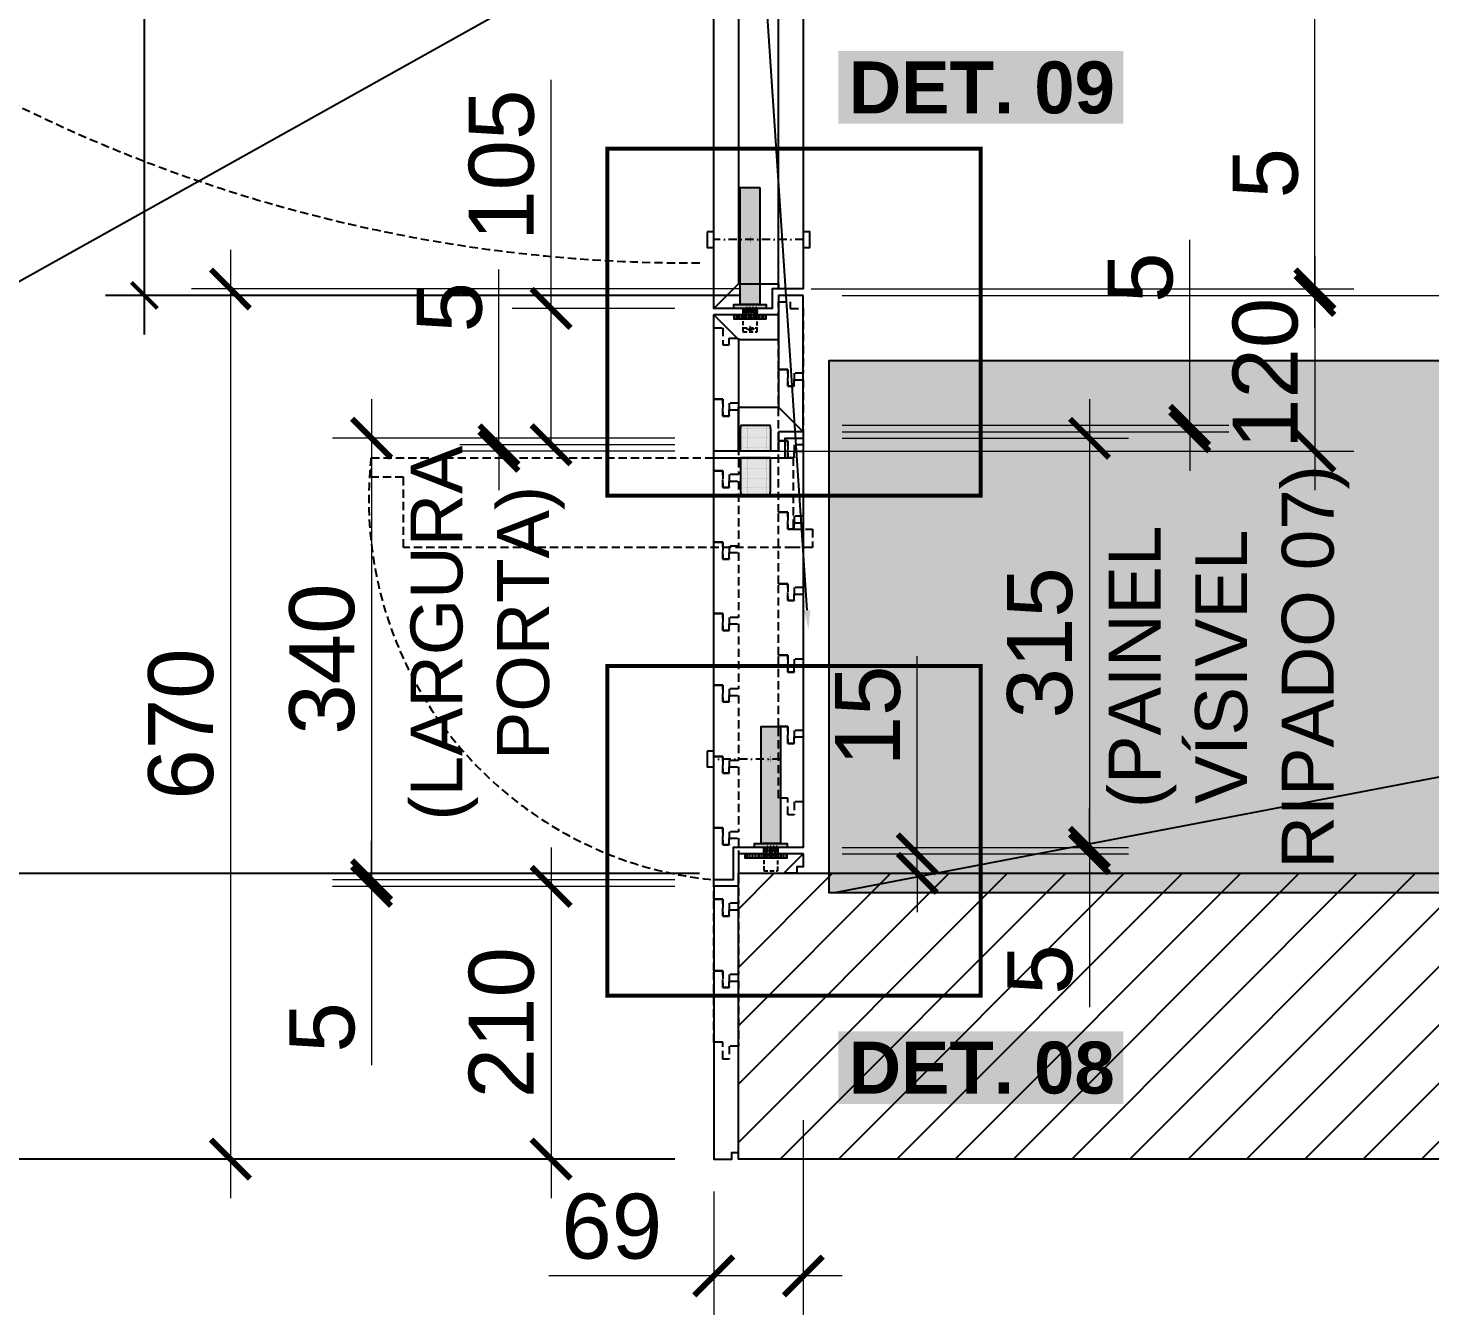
# Model space of a CAD drawing. Header units: millimetres. Extents: x -63251 to 507826, y 5339 to 217512.
# Drawn here: x 240139 to 241219, y 100284 to 101275 of the extents above; entities that cross this region are included whole.
import ezdxf
from ezdxf import colors
from ezdxf.entities.mleader import LeaderData, LeaderLine
from ezdxf.math import Vec2, Vec3

# ---------------------------------------------------------------- set-up
doc = ezdxf.new("R2010")
doc.units = ezdxf.units.MM
doc.header["$PDMODE"] = 3
doc.linetypes.add('TRAÇO 1-1', pattern=[9.525, 6.35, -3.175])
doc.linetypes.add('TRAÇO E PONTO 1-1', pattern=[25.4, 12.7, -6.35, 0, -6.35])
for name, color, linetype in [('A-ANNO-DIMS', 7, 'Continuous'), ('COTAS', 9, 'Continuous'), ('DB 1475.24 - Amanda Rosales e Bruno Haidar - Terreo - Obra$0$ARQ-PISO-01', 8, 'Continuous'), ('DETALHE', 10, 'Continuous'), ('FERRAGEM', 3, 'Continuous'), ('HACHURA', 21, 'Continuous'), ('LAYOUT', 4, 'Continuous'), ('MARCENARIA', 4, 'Continuous'), ('PAREDE', 94, 'Continuous'), ('PROJEÇÃO', 8, 'Continuous'), ('TEXTO', 105, 'Continuous')]:
    doc.layers.add(name, color=color, linetype=linetype)
doc.layers.add('ARQ-COTA', color=12, linetype='Continuous', lineweight=9)
doc.styles.add('1-1', font='arial.ttf', dxfattribs={"height": 0.2})
doc.styles.add('MEDIDA OFICIAL', font='ariblk.ttf')
doc.styles.add('PADRÃO', font='arial.ttf')
doc.styles.add('PADRÃO NEGRITO', font='arialbd.ttf')
doc.dimstyles.new('1-20', dxfattribs={"dimscale": 20, "dimtxt": 2.5, "dimasz": 1.5, "dimexe": 1.5, "dimexo": 1.5, "dimtad": 1, "dimtxsty": 'PADRÃO', "dimblk": 'ARCHTICK', "dimcen": 2.5, "dimdle": 1.5, "dimclrd": 9, "dimclre": 9, "dimclrt": 6, "dimadec": 0, "dimazin": 0, "dimtfac": 1, "dimtmove": 0, "dimatfit": 3, "dimfxl": 1.25, "dimlwd": -1, "dimlwe": -1, "dimarcsym": 0})
doc.dimstyles.new('1-20 key pad', dxfattribs={"dimscale": 20, "dimtxt": 2.5, "dimasz": 1, "dimexe": 1.5, "dimexo": 1.5, "dimtad": 1, "dimtxsty": 'PADRÃO NEGRITO', "dimblk": 'ARCHTICK', "dimcen": 2.5, "dimdle": 1.5, "dimclrd": 9, "dimclre": 9, "dimclrt": 102, "dimazin": 0, "dimtfac": 1, "dimtmove": 0, "dimatfit": 3, "dimfxl": 1.25, "dimlwd": -1, "dimlwe": -1, "dimarcsym": 0})
doc.dimstyles.new('Med. Ofic.1-20', dxfattribs={"dimscale": 20, "dimtxt": 2.5, "dimasz": 1.5, "dimexe": 1.5, "dimexo": 1.5, "dimtad": 1, "dimtxsty": 'MEDIDA OFICIAL', "dimblk": 'ARCHTICK', "dimcen": 2.5, "dimdle": 1.5, "dimclrd": 9, "dimclre": 9, "dimclrt": 10, "dimadec": 0, "dimazin": 0, "dimtfac": 1, "dimtmove": 0, "dimatfit": 3, "dimfxl": 1.25, "dimlwd": -1, "dimlwe": -1, "dimarcsym": 0})

# ---------------------------------------------------------------- blocks, each defined once
blk = doc.blocks.new('*U2360')
at = {"layer": 'MARCENARIA', "color": 8, "linetype": 'TRAÇO 1-1'}
blk.add_lwpolyline([(21, -2.5), (21, -9.5), (-34, -9.5), (-34, -2.5), (-21, -2.5), (-21, 2.5), (-26, 2.5), (-26, 9.5), (24, 9.5), (24, 2.5), (34, 2.5), (34, -2.5)], close=True, dxfattribs=at)
blk = doc.blocks.new('*U2361')
at = {"layer": 'MARCENARIA', "color": 0, "linetype": 'ByBlock', "lineweight": -2, "transparency": 16777216}
for p in [(0, 0), (55, 0), (110, 0), (165, 0), (220, 0), (275, 0)]:
    blk.add_blockref('*U2360', p, dxfattribs=at)
blk = doc.blocks.new('*U2346')
at = {"layer": 'MARCENARIA', "color": 8, "linetype": 'TRAÇO 1-1'}
blk.add_lwpolyline([(21, -2.5), (21, -9.5), (-34, -9.5), (-34, -2.5), (-21, -2.5), (-21, 2.5), (-26, 2.5), (-26, 9.5), (24, 9.5), (24, 2.5), (34, 2.5), (34, -2.5)], close=True, dxfattribs=at)
blk = doc.blocks.new('*U2347')
at = {"layer": 'MARCENARIA', "color": 0, "linetype": 'ByBlock', "lineweight": -2, "transparency": 16777216}
for p in [(0, 0), (55, 0), (110, 0), (165, 0), (220, 0), (275, 0), (330, 0), (385, 0), (440, 0), (495, 0)]:
    blk.add_blockref('*U2346', p, dxfattribs=at)
blk = doc.blocks.new('_ArchTick')
at = {"color": 0, "linetype": 'ByBlock', "const_width": 0.15}
blk.add_lwpolyline([(-0.5, -0.5), (0.5, 0.5)], dxfattribs=at)
blk = doc.blocks.new('*D2393')
at = {"layer": 'ARQ-COTA', "color": 9, "transparency": 16777216}
for p, q in [((240823.9, 100638.9), (240823.9, 100791.2)), ((240766.1, 100638.9), (240853.9, 100638.9)), ((240823.9, 100623.9), (240823.9, 100638.9)), ((240766.1, 100623.9), (240853.9, 100623.9)), ((240823.9, 100623.9), (240823.9, 100593.9))]:
    blk.add_line(p, q, dxfattribs=at)
at = {"layer": 'Defpoints', "color": 0, "transparency": 16777216}
for p in [(240736.1, 100638.9), (240823.9, 100638.9), (240736.1, 100623.9)]:
    blk.add_point(p, dxfattribs=at)
at = {"layer": 'ARQ-COTA', "color": 9, "transparency": 16777216, "xscale": 30, "yscale": 30, "zscale": 30}
for p, rotation in [((240823.9, 100638.9), 270), ((240823.9, 100623.9), 90)]:
    blk.add_blockref('_ArchTick', p, dxfattribs=dict(at, rotation=rotation))
at = {"layer": 'ARQ-COTA', "color": 6, "transparency": 16777216, "insert": (240785.9, 100745.1), "char_height": 50, "attachment_point": 5, "rotation": 90, "style": 'PADRÃO'}
blk.add_mtext('15', dxfattribs=at)
blk = doc.blocks.new('*D2394')
at = {"layer": 'ARQ-COTA', "color": 9, "transparency": 16777216}
for p, q in [((241130.1, 101073.9), (241130.1, 101192.1)), ((240766.1, 101073.9), (241160.1, 101073.9)), ((240766.1, 101068.9), (241160.1, 101068.9)), ((241130.1, 101068.9), (241130.1, 101073.9)), ((241130.1, 101068.9), (241130.1, 101038.9))]:
    blk.add_line(p, q, dxfattribs=at)
at = {"layer": 'Defpoints', "color": 0, "transparency": 16777216}
for p in [(240736.1, 101073.9), (240736.1, 101068.9), (241130.1, 101073.9)]:
    blk.add_point(p, dxfattribs=at)
at = {"layer": 'ARQ-COTA', "color": 9, "transparency": 16777216, "xscale": 30, "yscale": 30, "zscale": 30}
for p, rotation in [((241130.1, 101073.9), 270), ((241130.1, 101068.9), 90)]:
    blk.add_blockref('_ArchTick', p, dxfattribs=dict(at, rotation=rotation))
at = {"layer": 'ARQ-COTA', "color": 6, "transparency": 16777216, "insert": (241092.2, 101163), "char_height": 50, "attachment_point": 5, "rotation": 90, "style": 'PADRÃO'}
blk.add_mtext('5', dxfattribs=at)
blk = doc.blocks.new('*D2395')
at = {"layer": 'ARQ-COTA', "color": 9, "transparency": 16777216}
for p, q in [((241130.1, 101043.9), (241130.1, 102493.9)), ((240766.1, 102463.9), (241160.1, 102463.9)), ((240742.1, 101073.9), (241160.1, 101073.9))]:
    blk.add_line(p, q, dxfattribs=at)
at = {"layer": 'Defpoints', "color": 0, "transparency": 16777216}
for p in [(240736.1, 102463.9), (241130.1, 102463.9), (240712.1, 101073.9)]:
    blk.add_point(p, dxfattribs=at)
at = {"layer": 'ARQ-COTA', "color": 9, "transparency": 16777216, "xscale": 30, "yscale": 30, "zscale": 30}
for p, rotation in [((241130.1, 102463.9), 90), ((241130.1, 101073.9), 270)]:
    blk.add_blockref('_ArchTick', p, dxfattribs=dict(at, rotation=rotation))
at = {"layer": 'ARQ-COTA', "color": 6, "transparency": 16777216, "insert": (241092.1, 101768.9), "char_height": 50, "attachment_point": 5, "rotation": 90, "style": 'PADRÃO'}
blk.add_mtext('1390', dxfattribs=at)
blk = doc.blocks.new('*D2399')
at = {"layer": 'ARQ-COTA', "color": 9, "transparency": 16777216}
for p, q in [((241310.1, 101038.9), (241310.1, 102498.9)), ((240766.1, 102468.9), (241340.1, 102468.9)), ((240766.1, 101068.9), (241340.1, 101068.9))]:
    blk.add_line(p, q, dxfattribs=at)
at = {"layer": 'Defpoints', "color": 0, "transparency": 16777216}
for p in [(240736.1, 102468.9), (241310.1, 102468.9), (240736.1, 101068.9)]:
    blk.add_point(p, dxfattribs=at)
at = {"layer": 'ARQ-COTA', "color": 9, "transparency": 16777216, "xscale": 30, "yscale": 30, "zscale": 30}
for p, rotation in [((241310.1, 102468.9), 90), ((241310.1, 101068.9), 270)]:
    blk.add_blockref('_ArchTick', p, dxfattribs=dict(at, rotation=rotation))
at = {"layer": 'ARQ-COTA', "color": 6, "transparency": 16777216, "insert": (241272.1, 101768.9), "char_height": 50, "attachment_point": 5, "rotation": 90, "style": 'PADRÃO'}
blk.add_mtext('1400', dxfattribs=at)
blk = doc.blocks.new('*D2403')
at = {"layer": 'A-ANNO-DIMS', "color": 9, "transparency": 16777216}
for p, q in [((240228.7, 101038.9), (240228.7, 102258.9)), ((240439.1, 102228.9), (240198.7, 102228.9)), ((240687.1, 101068.9), (240198.7, 101068.9))]:
    blk.add_line(p, q, dxfattribs=at)
at = {"layer": 'Defpoints', "color": 0, "transparency": 16777216}
for p in [(240228.7, 102228.9), (240469.1, 102228.9, 0), (240717.1, 101068.9, 0)]:
    blk.add_point(p, dxfattribs=at)
at = {"layer": 'A-ANNO-DIMS', "color": 9, "transparency": 16777216, "xscale": 20, "yscale": 20, "zscale": 20}
for p, rotation in [((240228.7, 102228.9), 90), ((240228.7, 101068.9), 270)]:
    blk.add_blockref('_ArchTick', p, dxfattribs=dict(at, rotation=rotation))
at = {"layer": 'A-ANNO-DIMS', "color": 102, "transparency": 16777216, "insert": (240190.7, 101648.9), "char_height": 50, "attachment_point": 5, "rotation": 90, "style": 'PADRÃO NEGRITO'}
blk.add_mtext('1160', dxfattribs=at)
blk = doc.blocks.new('*D2404')
at = {"layer": 'Defpoints', "color": 0, "transparency": 16777216}
for p in [(240031.4, 102468.9), (240491.1, 102468.9, 0), (240686.1, 100623.9, 0)]:
    blk.add_point(p, dxfattribs=at)
at = {"layer": 'MARCENARIA', "color": 9, "linetype": 'Continuous', "transparency": 16777216}
blk.add_line((240031.4, 100593.9), (240031.4, 102498.9), dxfattribs=at)
at = {"layer": 'MARCENARIA', "color": 9, "transparency": 16777216}
for p, q in [((240461.1, 102468.9), (240001.4, 102468.9)), ((240656.1, 100623.9), (240001.4, 100623.9))]:
    blk.add_line(p, q, dxfattribs=at)
at = {"layer": 'MARCENARIA', "color": 9, "transparency": 16777216, "xscale": 30, "yscale": 30, "zscale": 30}
for p, rotation in [((240031.4, 102468.9), 90), ((240031.4, 100623.9), 270)]:
    blk.add_blockref('_ArchTick', p, dxfattribs=dict(at, rotation=rotation))
at = {"layer": 'MARCENARIA', "color": 10, "transparency": 16777216, "insert": (239993.1, 101546.4), "char_height": 50, "attachment_point": 5, "rotation": 90, "style": 'MEDIDA OFICIAL'}
blk.add_mtext('1845 MEDIDA DE OBRA', dxfattribs=at)
blk = doc.blocks.new('*D2416')
at = {"layer": 'ARQ-COTA', "color": 9, "transparency": 16777216}
for p, q in [((240736.1, 100433.9), (240736.1, 100283.9)), ((240667.1, 100378.9), (240667.1, 100283.9)), ((240667.1, 100313.9), (240540.1, 100313.9)), ((240766.1, 100313.9), (240667.1, 100313.9))]:
    blk.add_line(p, q, dxfattribs=at)
at = {"layer": 'Defpoints', "color": 0, "transparency": 16777216}
for p in [(240736.1, 100463.9), (240667.1, 100408.9), (240667.1, 100313.9)]:
    blk.add_point(p, dxfattribs=at)
at = {"layer": 'ARQ-COTA', "color": 9, "transparency": 16777216, "xscale": 30, "yscale": 30, "zscale": 30, "rotation": 180}
blk.add_blockref('_ArchTick', (240667.1, 100313.9), dxfattribs=at)
at = {"layer": 'ARQ-COTA', "color": 9, "transparency": 16777216, "xscale": 30, "yscale": 30, "zscale": 30}
blk.add_blockref('_ArchTick', (240736.1, 100313.9), dxfattribs=at)
at = {"layer": 'ARQ-COTA', "color": 6, "transparency": 16777216, "insert": (240588.6, 100351.9), "char_height": 50, "attachment_point": 5, "style": 'PADRÃO'}
blk.add_mtext('69', dxfattribs=at)
blk = doc.blocks.new('*D2417')
at = {"layer": 'ARQ-COTA', "color": 9, "transparency": 16777216}
for p, q in [((240541.9, 100643.9), (240541.9, 100373.9)), ((240637.1, 100613.9), (240511.9, 100613.9)), ((240637.1, 100403.9), (240511.9, 100403.9))]:
    blk.add_line(p, q, dxfattribs=at)
at = {"layer": 'Defpoints', "color": 0, "transparency": 16777216}
for p in [(240667.1, 100613.9), (240541.9, 100403.9), (240667.1, 100403.9)]:
    blk.add_point(p, dxfattribs=at)
at = {"layer": 'ARQ-COTA', "color": 9, "transparency": 16777216, "xscale": 30, "yscale": 30, "zscale": 30}
for p, rotation in [((240541.9, 100613.9), 90), ((240541.9, 100403.9), 270)]:
    blk.add_blockref('_ArchTick', p, dxfattribs=dict(at, rotation=rotation))
at = {"layer": 'ARQ-COTA', "color": 6, "transparency": 16777216, "insert": (240503.8, 100508.9), "char_height": 50, "attachment_point": 5, "rotation": 90, "style": 'PADRÃO'}
blk.add_mtext('210', dxfattribs=at)
blk = doc.blocks.new('*D2418')
at = {"layer": 'ARQ-COTA', "color": 9, "transparency": 16777216}
for p, q in [((240403.6, 100618.9), (240403.6, 100648.9)), ((240637.1, 100618.9), (240373.6, 100618.9)), ((240637.1, 100613.9), (240373.6, 100613.9)), ((240403.6, 100618.9), (240403.6, 100613.9)), ((240403.6, 100613.9), (240403.6, 100476.2))]:
    blk.add_line(p, q, dxfattribs=at)
at = {"layer": 'Defpoints', "color": 0, "transparency": 16777216}
for p in [(240403.6, 100618.9), (240667.1, 100618.9), (240667.1, 100613.9)]:
    blk.add_point(p, dxfattribs=at)
at = {"layer": 'ARQ-COTA', "color": 9, "transparency": 16777216, "xscale": 30, "yscale": 30, "zscale": 30}
for p, rotation in [((240403.6, 100618.9), 270), ((240403.6, 100613.9), 90)]:
    blk.add_blockref('_ArchTick', p, dxfattribs=dict(at, rotation=rotation))
at = {"layer": 'ARQ-COTA', "color": 6, "transparency": 16777216, "insert": (240365.7, 100505.3), "char_height": 50, "attachment_point": 5, "rotation": 90, "style": 'PADRÃO'}
blk.add_mtext('5', dxfattribs=at)
blk = doc.blocks.new('*D2419')
at = {"layer": 'ARQ-COTA', "color": 9, "transparency": 16777216}
for p, q in [((240541.9, 101058.9), (240541.9, 101234.8)), ((240541.9, 100953.9), (240541.9, 101088.9)), ((240637.1, 101058.9), (240511.9, 101058.9)), ((240637.1, 100953.9), (240511.9, 100953.9))]:
    blk.add_line(p, q, dxfattribs=at)
at = {"layer": 'Defpoints', "color": 0, "transparency": 16777216}
for p in [(240667.1, 101058.9), (240541.9, 100953.9), (240667.1, 100953.9)]:
    blk.add_point(p, dxfattribs=at)
at = {"layer": 'ARQ-COTA', "color": 9, "transparency": 16777216, "xscale": 30, "yscale": 30, "zscale": 30}
for p, rotation in [((240541.9, 101058.9), 90), ((240541.9, 100953.9), 270)]:
    blk.add_blockref('_ArchTick', p, dxfattribs=dict(at, rotation=rotation))
at = {"layer": 'ARQ-COTA', "color": 6, "transparency": 16777216, "insert": (240503.8, 101169.2), "char_height": 50, "attachment_point": 5, "rotation": 90, "style": 'PADRÃO'}
blk.add_mtext('105', dxfattribs=at)
blk = doc.blocks.new('*D2420')
at = {"layer": 'ARQ-COTA', "color": 9, "transparency": 16777216}
for p, q in [((240403.6, 100988.9), (240403.6, 100588.9)), ((240637.1, 100958.9), (240373.6, 100958.9)), ((240637.1, 100618.9), (240373.6, 100618.9))]:
    blk.add_line(p, q, dxfattribs=at)
at = {"layer": 'Defpoints', "color": 0, "transparency": 16777216}
for p in [(240667.1, 100958.9), (240403.6, 100618.9), (240667.1, 100618.9)]:
    blk.add_point(p, dxfattribs=at)
at = {"layer": 'ARQ-COTA', "color": 9, "transparency": 16777216, "xscale": 30, "yscale": 30, "zscale": 30}
for p, rotation in [((240403.6, 100958.9), 90), ((240403.6, 100618.9), 270)]:
    blk.add_blockref('_ArchTick', p, dxfattribs=dict(at, rotation=rotation))
at = {"layer": 'ARQ-COTA', "color": 6, "transparency": 16777216, "insert": (240365.6, 100788.9), "char_height": 50, "attachment_point": 5, "rotation": 90, "style": 'PADRÃO'}
blk.add_mtext('340', dxfattribs=at)
blk = doc.blocks.new('*D2421')
at = {"layer": 'ARQ-COTA', "color": 9, "transparency": 16777216}
for p, q in [((240501.7, 100953.9), (240501.7, 101088.9)), ((240637.1, 100953.9), (240471.7, 100953.9)), ((240637.1, 100948.9), (240471.7, 100948.9)), ((240501.7, 100948.9), (240501.7, 100953.9)), ((240501.7, 100948.9), (240501.7, 100918.9))]:
    blk.add_line(p, q, dxfattribs=at)
at = {"layer": 'Defpoints', "color": 0, "transparency": 16777216}
for p in [(240501.7, 100948.9), (240667.1, 100953.9), (240667.1, 100948.9)]:
    blk.add_point(p, dxfattribs=at)
at = {"layer": 'ARQ-COTA', "color": 9, "transparency": 16777216, "xscale": 30, "yscale": 30, "zscale": 30}
for p, rotation in [((240501.7, 100953.9), 270), ((240501.7, 100948.9), 90)]:
    blk.add_blockref('_ArchTick', p, dxfattribs=dict(at, rotation=rotation))
at = {"layer": 'ARQ-COTA', "color": 6, "transparency": 16777216, "insert": (240463.8, 101059.8), "char_height": 50, "attachment_point": 5, "rotation": 90, "style": 'PADRÃO'}
blk.add_mtext('5', dxfattribs=at)
blk = doc.blocks.new('*D2422')
at = {"layer": 'ARQ-COTA', "color": 9, "transparency": 16777216}
for p, q in [((241130.1, 101098.9), (241130.1, 100918.9)), ((240766.1, 101068.9), (241160.1, 101068.9)), ((240716.1, 100948.9), (241160.1, 100948.9))]:
    blk.add_line(p, q, dxfattribs=at)
at = {"layer": 'Defpoints', "color": 0, "transparency": 16777216}
for p in [(240736.1, 101068.9), (240686.1, 100948.9), (241130.1, 100948.9)]:
    blk.add_point(p, dxfattribs=at)
at = {"layer": 'ARQ-COTA', "color": 9, "transparency": 16777216, "xscale": 30, "yscale": 30, "zscale": 30}
for p, rotation in [((241130.1, 101068.9), 90), ((241130.1, 100948.9), 270)]:
    blk.add_blockref('_ArchTick', p, dxfattribs=dict(at, rotation=rotation))
at = {"layer": 'ARQ-COTA', "color": 6, "transparency": 16777216, "insert": (241092.1, 101008.9), "char_height": 50, "attachment_point": 5, "rotation": 90, "style": 'PADRÃO'}
blk.add_mtext('120', dxfattribs=at)
blk = doc.blocks.new('*D2423')
at = {"layer": 'ARQ-COTA', "color": 9, "transparency": 16777216}
for p, q in [((240956.5, 100988.9), (240956.5, 100613.9)), ((240766.1, 100958.9), (240986.5, 100958.9)), ((240766.1, 100643.9), (240986.5, 100643.9))]:
    blk.add_line(p, q, dxfattribs=at)
at = {"layer": 'Defpoints', "color": 0, "transparency": 16777216}
for p in [(240736.1, 100958.9), (240736.1, 100643.9), (240956.5, 100643.9)]:
    blk.add_point(p, dxfattribs=at)
at = {"layer": 'ARQ-COTA', "color": 9, "transparency": 16777216, "xscale": 30, "yscale": 30, "zscale": 30}
for p, rotation in [((240956.5, 100958.9), 90), ((240956.5, 100643.9), 270)]:
    blk.add_blockref('_ArchTick', p, dxfattribs=dict(at, rotation=rotation))
at = {"layer": 'ARQ-COTA', "color": 6, "transparency": 16777216, "insert": (240918.4, 100801.4), "char_height": 50, "attachment_point": 5, "rotation": 90, "style": 'PADRÃO'}
blk.add_mtext('315', dxfattribs=at)
blk = doc.blocks.new('*D2424')
at = {"layer": 'ARQ-COTA', "color": 9, "transparency": 16777216}
for p, q in [((241033.7, 100968.9), (241033.7, 101111.7)), ((240766.1, 100968.9), (241063.7, 100968.9)), ((240766.1, 100963.9), (241063.7, 100963.9)), ((241033.7, 100963.9), (241033.7, 100968.9)), ((241033.7, 100963.9), (241033.7, 100933.9))]:
    blk.add_line(p, q, dxfattribs=at)
at = {"layer": 'Defpoints', "color": 0, "transparency": 16777216}
for p in [(240736.1, 100968.9), (240736.1, 100963.9), (241033.7, 100968.9)]:
    blk.add_point(p, dxfattribs=at)
at = {"layer": 'ARQ-COTA', "color": 9, "transparency": 16777216, "xscale": 30, "yscale": 30, "zscale": 30}
for p, rotation in [((241033.7, 100968.9), 270), ((241033.7, 100963.9), 90)]:
    blk.add_blockref('_ArchTick', p, dxfattribs=dict(at, rotation=rotation))
at = {"layer": 'ARQ-COTA', "color": 6, "transparency": 16777216, "insert": (240995.8, 101082.6), "char_height": 50, "attachment_point": 5, "rotation": 90, "style": 'PADRÃO'}
blk.add_mtext('5', dxfattribs=at)
blk = doc.blocks.new('*D2425')
at = {"layer": 'ARQ-COTA', "color": 9, "transparency": 16777216}
for p, q in [((240956.5, 100643.9), (240956.5, 100673.9)), ((240766.1, 100643.9), (240986.5, 100643.9)), ((240766.1, 100638.9), (240986.5, 100638.9)), ((240956.5, 100643.9), (240956.5, 100638.9)), ((240956.5, 100638.9), (240956.5, 100520.8))]:
    blk.add_line(p, q, dxfattribs=at)
at = {"layer": 'Defpoints', "color": 0, "transparency": 16777216}
for p in [(240736.1, 100643.9), (240736.1, 100638.9), (240956.5, 100638.9)]:
    blk.add_point(p, dxfattribs=at)
at = {"layer": 'ARQ-COTA', "color": 9, "transparency": 16777216, "xscale": 30, "yscale": 30, "zscale": 30}
for p, rotation in [((240956.5, 100643.9), 270), ((240956.5, 100638.9), 90)]:
    blk.add_blockref('_ArchTick', p, dxfattribs=dict(at, rotation=rotation))
at = {"layer": 'ARQ-COTA', "color": 6, "transparency": 16777216, "insert": (240918.6, 100549.9), "char_height": 50, "attachment_point": 5, "rotation": 90, "style": 'PADRÃO'}
blk.add_mtext('5', dxfattribs=at)
blk = doc.blocks.new('*D2381')
at = {"layer": 'Defpoints', "color": 0, "transparency": 16777216}
for p in [(240686.1, 100623.9), (240031.4, 100403.9), (240667.1, 100403.9)]:
    blk.add_point(p, dxfattribs=at)
at = {"layer": 'MARCENARIA', "color": 9, "linetype": 'Continuous', "transparency": 16777216}
blk.add_line((240031.4, 100653.9), (240031.4, 100373.9), dxfattribs=at)
at = {"layer": 'MARCENARIA', "color": 9, "transparency": 16777216}
for p, q in [((240656.1, 100623.9), (240001.4, 100623.9)), ((240637.1, 100403.9), (240001.4, 100403.9))]:
    blk.add_line(p, q, dxfattribs=at)
at = {"layer": 'MARCENARIA', "color": 9, "transparency": 16777216, "xscale": 30, "yscale": 30, "zscale": 30}
for p, rotation in [((240031.4, 100623.9), 90), ((240031.4, 100403.9), 270)]:
    blk.add_blockref('_ArchTick', p, dxfattribs=dict(at, rotation=rotation))
at = {"layer": 'MARCENARIA', "color": 10, "transparency": 16777216, "insert": (239993.1, 100513.9), "char_height": 50, "attachment_point": 5, "rotation": 90, "style": 'MEDIDA OFICIAL'}
blk.add_mtext('220', dxfattribs=at)
blk = doc.blocks.new('*D2385')
at = {"layer": 'ARQ-COTA', "color": 9, "transparency": 16777216}
for p, q in [((240294.9, 101103.9), (240294.9, 100373.9)), ((240687.1, 101073.9), (240264.9, 101073.9)), ((240637.1, 100403.9), (240264.9, 100403.9))]:
    blk.add_line(p, q, dxfattribs=at)
at = {"layer": 'Defpoints', "color": 0, "transparency": 16777216}
for p in [(240717.1, 101073.9), (240294.9, 100403.9), (240667.1, 100403.9)]:
    blk.add_point(p, dxfattribs=at)
at = {"layer": 'ARQ-COTA', "color": 9, "transparency": 16777216, "xscale": 30, "yscale": 30, "zscale": 30}
for p, rotation in [((240294.9, 101073.9), 90), ((240294.9, 100403.9), 270)]:
    blk.add_blockref('_ArchTick', p, dxfattribs=dict(at, rotation=rotation))
at = {"layer": 'ARQ-COTA', "color": 6, "transparency": 16777216, "insert": (240256.9, 100738.9), "char_height": 50, "attachment_point": 5, "rotation": 90, "style": 'PADRÃO'}
blk.add_mtext('670', dxfattribs=at)

msp = doc.modelspace()

# ---------------------------------------------------------------- hatches: boundary and pattern name
at = {"layer": 'DB 1475.24 - Amanda Rosales e Bruno Haidar - Terreo - Obra$0$ARQ-PISO-01'}
h = msp.add_hatch(dxfattribs=at)
h.set_pattern_fill('ANSI31', color=256, scale=10, angle=540)
h.set_pattern_definition([(225, (398360.99, 202234.355), (22.4506403, -22.4506403), [])])
h.paths.add_polyline_path([(240686.103, 100403.927), (242691.103, 100403.927), (242691.103, 100623.927), (240686.103, 100623.927)])
at = {"layer": 'FERRAGEM', "ltscale": 0.3}
h = msp.add_hatch(dxfattribs=at)
h.set_pattern_fill('DOTS', color=254, scale=0.75, angle=270)
h.set_pattern_definition([(270, (211372.1981, 222888.0468), (1.190625, -0.5953125), [0, -1.190625])])
h.paths.add_polyline_path([(240692.756, 101059.777, 0.28870147), (240691.1, 101055.777), (240689.459, 101055.777, -0.18796844), (240690.483, 101059.777)])
h.paths.add_polyline_path([(240691.854, 101058.899), (240691.854, 101055.777), (240691.1, 101055.777, -0.20613906)], flags=17)
h.paths.add_polyline_path([(240697.45, 101059.777, -0.07792489), (240698.352, 101058.899), (240698.352, 101055.777), (240696.561, 101055.777, 0.54971905), (240695.103, 101058.073, 0.54971905), (240693.645, 101055.777), (240691.854, 101055.777), (240691.854, 101058.899, -0.07792489), (240692.756, 101059.777)])
h.paths.add_polyline_path([(240695.103, 101058.073, -0.54971905), (240696.561, 101055.777), (240693.645, 101055.777, -0.54971905)], flags=17)
h.paths.add_polyline_path([(240699.106, 101055.777), (240698.352, 101055.777), (240698.352, 101058.899, -0.20613906)], flags=17)
h.paths.add_polyline_path([(240699.723, 101059.777, -0.18796844), (240700.747, 101055.777), (240699.106, 101055.777, 0.28870147), (240697.45, 101059.777), (240698.352, 101059.777)])
h = msp.add_hatch(dxfattribs=at)
h.set_pattern_fill('DOTS', color=254, scale=0.75, angle=270)
h.set_pattern_definition([(270, (84888.8018, -114.8073), (1.190625, -0.5953125), [0, -1.190625])])
h.paths.add_polyline_path([(240682.603, 101053.927), (240682.603, 101050.927), (240707.603, 101050.927), (240707.603, 101053.927)])
h = msp.add_hatch(dxfattribs=at)
h.set_pattern_fill('DOTS', color=254, scale=0.75, angle=270)
h.set_pattern_definition([(270, (84904.8018, -529.8063), (1.190625, -0.5953125), [0, -1.190625])])
h.paths.add_polyline_path([(240691.103, 100638.927), (240691.103, 100635.927), (240723.603, 100635.928), (240723.603, 100638.928)])
h = msp.add_hatch(dxfattribs=at)
h.set_pattern_fill('DOTS', color=254, scale=0.75, angle=270)
h.set_pattern_definition([(270, (211388.198, 222473.0478), (1.190625, -0.5953125), [0, -1.190625])])
h.paths.add_polyline_path([(240708.756, 100644.778, 0.28870147), (240707.1, 100640.778), (240705.459, 100640.778, -0.18796844), (240706.483, 100644.778)])
h.paths.add_polyline_path([(240707.854, 100643.9), (240707.854, 100640.778), (240707.1, 100640.778, -0.20613906)], flags=17)
h.paths.add_polyline_path([(240713.45, 100644.778, -0.07792489), (240714.352, 100643.9), (240714.352, 100640.778), (240712.561, 100640.778, 0.54971905), (240711.103, 100643.074, 0.54971905), (240709.645, 100640.778), (240707.854, 100640.778), (240707.854, 100643.9, -0.07792489), (240708.756, 100644.778)])
h.paths.add_polyline_path([(240711.103, 100643.074, -0.54971905), (240712.561, 100640.778), (240709.645, 100640.778, -0.54971905)], flags=17)
h.paths.add_polyline_path([(240715.106, 100640.778), (240714.352, 100640.778), (240714.352, 100643.9, -0.20613906)], flags=17)
h.paths.add_polyline_path([(240715.723, 100644.778, -0.18796844), (240716.747, 100640.778), (240715.106, 100640.778, 0.28870147), (240713.45, 100644.778), (240714.352, 100644.778)])
at = {"layer": 'HACHURA', "ltscale": 0.1}
h = msp.add_hatch(color=8, dxfattribs=at)
h.dxf.hatch_style = 1
h.paths.add_polyline_path([(240702.603, 101151.926), (240702.603, 101061.926), (240687.603, 101061.926), (240687.603, 101151.926)])
h.paths.add_polyline_path([(240707.603, 101058.927), (240682.603, 101058.927), (240682.603, 101062.001), (240707.603, 101061.926)])
h = msp.add_hatch(color=8, dxfattribs=at)
h.dxf.hatch_style = 1
h.paths.add_polyline_path([(240718.603, 100736.927), (240718.603, 100646.927), (240703.603, 100646.927), (240703.603, 100736.927)])
h.paths.add_polyline_path([(240723.603, 100643.928), (240698.603, 100643.928), (240698.603, 100647.002), (240723.603, 100646.927)])
at = {"layer": 'PROJEÇÃO', "linetype": 'TRAÇO 1-1'}
h = msp.add_hatch(dxfattribs=at)
h.set_pattern_fill('DOTS', color=8, scale=8)
h.set_pattern_definition([(0, (45153.804, -5346.719), (6.35, 12.7), [0, -12.7])])
h.paths.add_polyline_path([(240756.103, 100608.927), (242901.103, 100608.927), (242901.103, 101018.927), (240756.103, 101018.927)])

# ---------------------------------------------------------------- linework, layer by layer
at = {"layer": 'DETALHE', "linetype": 'TRAÇO 1-1', "ltscale": 2, "const_width": 3, "elevation": 0}
for points in [[(240585.114, 101181.863), (240585.114, 100914.76), (240872.689, 100914.76), (240872.689, 101181.863)], [(240585.114, 100783.523), (240585.114, 100529.815), (240872.689, 100529.815), (240872.689, 100783.523)]]:
    msp.add_lwpolyline(points, close=True, dxfattribs=at)
at = {"layer": 'FERRAGEM', "ltscale": 0.3}
for points in [[(240702.603, 101151.926), (240702.603, 101061.926), (240687.603, 101061.926), (240687.603, 101151.926)], [(240707.603, 101058.927), (240682.603, 101058.927), (240682.603, 101061.926), (240707.603, 101061.926)], [(240682.603, 101053.927), (240682.603, 101050.927), (240707.603, 101050.927), (240707.603, 101053.927)], [(240718.603, 100736.927), (240718.603, 100646.927), (240703.603, 100646.927), (240703.603, 100736.927)], [(240723.603, 100643.928), (240698.603, 100643.928), (240698.603, 100646.927), (240723.603, 100646.927)], [(240691.103, 100638.927), (240691.103, 100635.927), (240723.603, 100635.928), (240723.603, 100638.928)]]:
    msp.add_lwpolyline(points, close=True, dxfattribs=at)
at = {"layer": 'FERRAGEM', "color": 10, "ltscale": 0.3, "const_width": 0.2}
for points in [[(240697.603, 101111.926), (240692.603, 101111.926)], [(240695.103, 101114.426), (240695.103, 101109.426)], [(240713.603, 100711.926), (240708.603, 100711.926)], [(240711.103, 100714.426), (240711.103, 100709.426)]]:
    msp.add_lwpolyline(points, dxfattribs=at)
at = {"layer": 'FERRAGEM', "ltscale": 0.3}
for points in [[(240691.854, 101058.899), (240691.854, 101054.026)], [(240698.352, 101054.026), (240698.352, 101058.899)], [(240707.854, 100643.9), (240707.854, 100639.027)], [(240714.352, 100639.027), (240714.352, 100643.9)]]:
    msp.add_lwpolyline(points, dxfattribs=at)
at = {"layer": 'FERRAGEM', "color": 8, "ltscale": 0.3}
for points in [[(240691.931, 101043.927, 0.48087574), (240698.275, 101043.927, 0.48087574)], [(240707.931, 100638.928, 0.48087574), (240714.275, 100638.928, 0.48087574)]]:
    msp.add_lwpolyline(points, format="xyb", dxfattribs=at)
at = {"layer": 'FERRAGEM', "ltscale": 0.3}
for centre, radius, start, end in [((240695.103, 101056.462), 5.686, 154.315959, 206.486272), ((240695.103, 101056.462), 4.061, 142.643588, 218.636456), ((240695.103, 101056.462), 1.611, 287.57564, 252.42436), ((240695.103, 101056.462), 4.061, 321.363544, 37.356412), ((240695.103, 101056.462), 5.686, 333.513728, 25.684041), ((240695.103, 101046.462), 1.611, 252.42436, 287.57564), ((240711.103, 100641.463), 5.686, 154.315959, 206.486272), ((240711.103, 100641.463), 4.061, 142.643588, 218.636456), ((240711.103, 100641.463), 1.611, 287.57564, 252.42436), ((240711.103, 100641.463), 1.611, 252.42436, 287.57564), ((240711.103, 100641.463), 4.061, 321.363544, 37.356412), ((240711.103, 100641.463), 5.686, 333.513728, 25.684041)]:
    msp.add_arc(centre, radius, start, end, dxfattribs=at)
at = {"layer": 'FERRAGEM', "color": 8, "ltscale": 0.3}
for centre in [(240695.103, 101056.462), (240711.103, 100641.463)]:
    msp.add_arc(centre, 5.686, 206.486272, 333.513728, dxfattribs=at)
at = {"layer": 'LAYOUT', "color": 9, "linetype": 'TRAÇO 1-1', "ltscale": 0.5}
for p, q in [((240689.603, 101050.927), (240700.603, 101050.927)), ((240689.603, 101043.927), (240700.603, 101043.927)), ((240705.603, 100638.928), (240716.603, 100638.928)), ((240705.603, 100635.928), (240716.603, 100635.928))]:
    msp.add_line(p, q, dxfattribs=at)
at = {"layer": 'LAYOUT', "color": 4, "ltscale": 0.1}
for points in [[(240662.104, 101117.926), (240662.104, 101105.926), (240667.104, 101105.926), (240667.104, 101117.926)], [(240736.103, 101117.926), (240736.103, 101105.926), (240741.103, 101105.926), (240741.103, 101117.926)], [(240662.103, 100717.926), (240662.103, 100705.926), (240667.103, 100705.926), (240667.103, 100717.926)]]:
    msp.add_lwpolyline(points, close=True, dxfattribs=at)
at = {"layer": 'LAYOUT', "color": 9, "linetype": 'TRAÇO 1-1', "ltscale": 0.5}
for points in [[(240689.603, 101053.927), (240689.603, 101040.927), (240700.603, 101040.927), (240700.603, 101053.927)], [(240705.603, 100638.928), (240705.603, 100625.928), (240716.603, 100625.928), (240716.603, 100638.928)]]:
    msp.add_lwpolyline(points, dxfattribs=at)
at = {"layer": 'MARCENARIA'}
for points in [[(240736.103, 102463.927), (240736.103, 101073.927), (240717.103, 101073.927), (240717.103, 102463.927)], [(240686.104, 102429.927), (240686.104, 101077.927), (240667.104, 101058.927), (240667.104, 102448.927)], [(240667.104, 101058.927), (240686.104, 101077.927), (240717.103, 101077.927), (240717.103, 101073.927), (240712.103, 101073.927), (240712.103, 101058.927)], [(240667.104, 101053.927), (240686.104, 101034.927), (240717.103, 101034.927), (240717.103, 101053.927)], [(240667.103, 100618.927), (240667.103, 100943.927), (240722.104, 100943.927), (240722.104, 100958.927), (240736.103, 100958.927), (240736.103, 100643.928), (240682.103, 100643.928), (240682.103, 100618.927)], [(240686.103, 100638.927), (240686.103, 100623.927), (240721.104, 100623.927), (240736.103, 100638.927)], [(240736.103, 100638.927), (240736.103, 100628.927), (240731.103, 100628.927), (240731.103, 100623.927), (240721.104, 100623.927)], [(240667.103, 100613.927), (240667.103, 100403.927), (240681.103, 100403.927), (240681.103, 100408.927), (240686.103, 100408.927), (240686.103, 100613.927)]]:
    msp.add_lwpolyline(points, close=True, dxfattribs=at)
at = {"layer": 'MARCENARIA', "color": 8, "linetype": 'TRAÇO 1-1'}
msp.add_lwpolyline([(240724.103, 101011.927), (240717.103, 101011.927), (240717.103, 101063.927), (240726.103, 101063.927), (240726.103, 101058.927), (240736.103, 101058.927), (240736.103, 101008.927), (240729.103, 101008.927), (240729.103, 100998.927), (240724.103, 100998.927)], close=True, dxfattribs=at)
at = {"layer": 'MARCENARIA', "color": 8}
msp.add_lwpolyline([(242901.103, 101018.927), (242901.103, 100608.927), (240756.103, 100608.927), (240756.103, 101018.927)], close=True, dxfattribs=at)
msp.add_lwpolyline([(240759.103, 100608.927), (242901.103, 101018.927)], dxfattribs=at)
at = {"layer": 'PAREDE'}
msp.add_lwpolyline([(242691.103, 100403.927), (240686.103, 100403.927), (240686.103, 100623.927), (242691.103, 100623.927)], close=True, dxfattribs=at)
at = {"layer": 'PROJEÇÃO', "color": 21, "linetype": 'TRAÇO 1-1'}
msp.add_arc((240651.357, 102269.281), 1175.369, 180.79723, 270.280094, dxfattribs=at)
at = {"layer": 'TEXTO', "color": 10, "linetype": 'TRAÇO E PONTO 1-1', "ltscale": 0.5}
for p, q in [((240736.103, 101111.926), (240667.104, 101111.926)), ((240718.603, 100711.926), (240667.103, 100711.926))]:
    msp.add_line(p, q, dxfattribs=at)

# ---------------------------------------------------------------- block references
at = {"layer": 'MARCENARIA', "rotation": 270}
for name, p in [('*U2347', (240676.603, 101009.927)), ('*U2361', (240726.603, 100977.927))]:
    msp.add_blockref(name, p, dxfattribs=at)

# ---------------------------------------------------------------- texts
at = {"layer": 'COTAS', "color": 6, "insert": (240971.222, 100782.883), "char_height": 40, "width": 1350, "attachment_point": 2, "rotation": 90, "style": 'PADRÃO'}
msp.add_mtext('(PAINEL \\PVÍSIVEL\\PRIPADO 07)', dxfattribs=at)
at = {"layer": 'DETALHE', "color": 105, "char_height": 40, "width": 203.41444, "attachment_point": 1, "style": 'PADRÃO', "bg_fill": 1, "box_fill_scale": 1.2, "bg_fill_color": 50, "bg_fill_transparency": 0}
for s, insert in [('{\\fArial|b1|i0|c0|p34;DET. 09}', (240771.182, 101249.051, 0)), ('{\\fArial|b1|i0|c0|p34;DET. 08}', (240771.038, 100494.347, 0))]:
    msp.add_mtext(s, dxfattribs=dict(at, insert=insert))

# ---------------------------------------------------------------- dimensions: what is measured, and where the dimension line sits
at = {"layer": 'A-ANNO-DIMS'}
dim = msp.add_linear_dim(base=(240228.732, 102228.927, 0), p1=(240717.102, 101068.927), p2=(240469.12, 102228.927), angle=90, dimstyle='1-20 key pad', override={"dimdec": 0}, dxfattribs=at)
dim.commit()
dim.dimension.update_dxf_attribs({"geometry": '*D2403', "text_midpoint": (240190.704, 101648.927, 0)})
at = {"layer": 'ARQ-COTA'}
for base, p1, p2, picture, middle in [((241130.103, 102463.927), (240712.103, 101073.927), (240736.103, 102463.927), '*D2395', (241092.058, 101768.927)), ((241310.103, 102468.927), (240736.103, 101068.927), (240736.103, 102468.927), '*D2399', (241272.075, 101768.927)), ((241130.103, 101073.927), (240736.103, 101068.927), (240736.103, 101073.927), '*D2394', (241092.177, 101163.003)), ((240956.496, 100638.927), (240736.103, 100643.928), (240736.103, 100638.927), '*D2425', (240918.569, 100549.851)), ((240541.874, 100403.927), (240667.103, 100613.927), (240667.103, 100403.927), '*D2417', (240503.845, 100508.927))]:
    dim = msp.add_linear_dim(base=base, p1=p1, p2=p2, angle=90, dimstyle='1-20', dxfattribs=at)
    dim.commit()
    dim.dimension.update_dxf_attribs({"geometry": picture, "text_midpoint": middle})
for base, p1, p2, picture, middle in [((240823.915, 100638.927), (240736.103, 100623.927), (240736.103, 100638.927), '*D2393', (240823.915, 100745.073)), ((240403.606, 100618.927), (240667.103, 100613.927), (240667.103, 100618.927), '*D2418', (240403.606, 100505.274))]:
    dim = msp.add_linear_dim(base=base, p1=p1, p2=p2, angle=90, dimstyle='1-20', dxfattribs=at)
    dim.commit()
    dim.dimension.update_dxf_attribs({"geometry": picture, "text_midpoint": middle, "dimtype": 160})
dim = msp.add_linear_dim(base=(240667.103, 100313.877), p1=(240736.103, 100463.927), p2=(240667.103, 100408.927), dimstyle='1-20', dxfattribs=at)
dim.commit()
dim.dimension.update_dxf_attribs({"geometry": '*D2416', "text_midpoint": (240588.604, 100351.906)})
at = {"layer": 'MARCENARIA'}
dim = msp.add_linear_dim(base=(240031.416, 102468.927, 0), p1=(240686.103, 100623.927), p2=(240491.103, 102468.927), angle=90, text='<> MEDIDA DE OBRA', dimstyle='Med. Ofic.1-20', dxfattribs=at)
dim.commit()
dim.dimension.update_dxf_attribs({"geometry": '*D2404', "text_midpoint": (239993.063, 101546.427, 0)})
dim = msp.add_linear_dim(base=(240031.416, 100403.927), p1=(240686.103, 100623.927), p2=(240667.103, 100403.927), angle=90, dimstyle='Med. Ofic.1-20', dxfattribs=at)
dim.commit()
dim.dimension.update_dxf_attribs({"geometry": '*D2381', "text_midpoint": (239993.063, 100513.927)})

# ---------------------------------------------------------------- next in the draw order: leaders
at = {"layer": 'COTAS'}
ml = msp.add_multileader_mtext('Standard', dxfattribs=at)
ml.set_content('{\\fArial|b1|i0|c0|p34;\\C10;ATENÇÃO PARKET!\\P}PAINÉIS E PORTA RIPADOS EM {\\fArial|b1|i0|c0|p34;CABREUVA BRANCA PREMIUM 18*5+5*900 À 2200mm}', color=105, style='1-1')
ml.set_leader_properties(color=256, linetype='ByLayer', lineweight=-1)
ml.build(insert=Vec2(0, 0))
ml.multileader.update_dxf_attribs({"text_left_attachment_type": 2, "text_right_attachment_type": 2, "dogleg_length": 0.36, "arrow_head_size": 15, "scale": 200})
ctx = ml.context
ctx.base_point, ctx.scale, ctx.char_height, ctx.arrow_head_size, ctx.landing_gap_size, ctx.plane_origin = Vec3(238640.904, 100811.632), 200, 40, 15, 10, Vec3(239350.515, 98785.079)
ctx.left_attachment, ctx.right_attachment, ctx.text_align_type = 2, 2, 2
notes = []
notes.append((ctx, [(0, (1, 1, 0), (239652.314, 100811.632), (-1, 0), 144.288, [(1, [(240740.103, 100811.632), (240701.103, 101397.44)], 0, [])])]))
ctx.mtext.insert, ctx.mtext.rotation, ctx.mtext.width, ctx.mtext.alignment, ctx.mtext.flow_direction = Vec3(239498.026, 100947.185), 6.28318531, 858.66662, 3, 5
ctx.mtext.has_bg_fill, ctx.mtext.bg_color, ctx.mtext.bg_scale_factor, ctx.mtext.bg_transparency, ctx.mtext.use_window_bg_color = 1, -1023410095, 1.25, 0, 0
for ctx, leaders in notes:
    for number, flags, end, landing, length, lines in leaders:
        leader = LeaderData()
        leader.index, (leader.has_last_leader_line, leader.has_dogleg_vector, leader.attachment_direction) = number, flags
        leader.last_leader_point, leader.dogleg_vector, leader.dogleg_length = Vec3(end), Vec3(landing), length
        for number, points, colour, breaks in lines:
            line = LeaderLine()
            line.index, line.vertices, line.color, line.breaks = number, Vec3.list(points), colors.encode_raw_color(colour), breaks
            leader.lines.append(line)
        ctx.leaders.append(leader)

# ---------------------------------------------------------------- next in the draw order: hatches: boundary and pattern name
at = {"layer": 'MARCENARIA'}
h = msp.add_hatch(dxfattribs=at)
h.set_pattern_fill('DOTS', color=8, scale=0.460721, angle=90)
h.set_pattern_definition([(90, (240683.998, 100943.78426), (-0.731395, 0.365698), [0, -0.731395])])
h.paths.add_polyline_path([(240710.759, 100948.926), (240710.759, 100949.617), (240710.782, 100949.617), (240710.758, 100955.146), (240710.712, 100965.783), (240710.27, 100968.926), (240688.249, 100968.926), (240687.807, 100965.783), (240687.797, 100963.44), (240687.76, 100955.146), (240687.736, 100949.617), (240687.759, 100949.617), (240687.759, 100948.926)])
h = msp.add_hatch(dxfattribs=at)
h.set_pattern_fill('DOTS', color=8, scale=0.460721, angle=90)
h.set_pattern_definition([(90, (240683.998, 100929.78426), (-0.731395, 0.365698), [0, -0.731395])])
h.paths.add_polyline_path([(240687.797, 100920.412), (240687.807, 100918.069), (240688.249, 100914.926), (240710.27, 100914.926), (240710.712, 100918.069), (240710.758, 100937.706), (240710.782, 100943.235), (240710.759, 100943.235), (240710.759, 100943.926), (240687.759, 100943.926), (240687.759, 100943.235), (240687.736, 100943.235), (240687.76, 100937.706)])

# ---------------------------------------------------------------- next in the draw order: linework, layer by layer
at = {"layer": 'FERRAGEM', "ltscale": 0.3}
for points in [[(240710.712, 100965.783), (240710.758, 100955.146), (240710.782, 100949.617), (240710.759, 100949.617), (240710.759, 100948.926), (240687.759, 100948.926), (240687.759, 100949.617), (240687.736, 100949.617), (240687.76, 100955.146), (240687.797, 100963.44), (240687.807, 100965.783), (240688.249, 100968.926), (240710.27, 100968.926), (240710.712, 100965.783)], [(240710.712, 100918.069), (240710.758, 100937.706), (240710.782, 100943.235), (240710.759, 100943.235), (240710.759, 100943.926), (240687.759, 100943.926), (240687.759, 100943.235), (240687.736, 100943.235), (240687.76, 100937.706), (240687.797, 100920.412), (240687.807, 100918.069), (240688.249, 100914.926), (240710.27, 100914.926), (240710.712, 100918.069)]]:
    msp.add_lwpolyline(points, dxfattribs=at)
at = {"layer": 'MARCENARIA', "color": 8}
msp.add_line((240729.553, 100955.426), (240729.553, 100955.426), dxfattribs=at)
at = {"layer": 'MARCENARIA'}
for points in [[(240736.103, 101068.927), (240717.102, 101068.927), (240717.102, 100982.926), (240736.102, 100963.926)], [(240686.103, 100948.926), (240667.103, 100948.926), (240667.103, 101053.927), (240686.103, 101034.927)], [(240717.104, 100963.926), (240717.104, 100948.926), (240686.104, 100948.926), (240686.104, 100982.926), (240717.103, 100982.926), (240736.102, 100963.926)]]:
    msp.add_lwpolyline(points, close=True, dxfattribs=at)
at = {"layer": 'PROJEÇÃO', "color": 21, "linetype": 'TRAÇO 1-1'}
msp.add_lwpolyline([(240728.26, 100943.927), (240728.26, 100924.926), (240728.26, 100924.926), (240728.26, 100888.926), (240743.26, 100888.926), (240743.26, 100874.927), (240728.26, 100874.927), (240428.261, 100874.927), (240428.261, 100928.927), (240403.26, 100928.927), (240403.26, 100943.927)], close=True, dxfattribs=at)
msp.add_arc((240695.466, 100911.549), 293.994, 173.677211, 264.463863, dxfattribs=at)

# ---------------------------------------------------------------- next in the draw order: texts
at = {"layer": 'COTAS', "color": 6, "insert": (240433.606, 100808.927), "char_height": 40, "width": 1350, "attachment_point": 2, "rotation": 90, "style": 'PADRÃO'}
msp.add_mtext('(LARGURA\\P PORTA)', dxfattribs=at)

# ---------------------------------------------------------------- next in the draw order: dimensions: what is measured, and where the dimension line sits
at = {"layer": 'ARQ-COTA'}
for base, p1, p2, angle, picture, middle in [((240541.874, 100953.926), (240667.104, 101058.927), (240667.103, 100953.926), 270, '*D2419', (240541.874, 101169.224)), ((241033.73, 100968.924), (240736.103, 100963.927), (240736.103, 100968.924), 90, '*D2424', (241033.73, 101082.577)), ((240501.743, 100948.927), (240667.103, 100953.926), (240667.103, 100948.927), 270, '*D2421', (240501.743, 101059.799)), ((241130.103, 100948.926), (240736.103, 101068.927), (240686.103, 100948.926), 90, '*D2422', (241130.103, 101008.927))]:
    dim = msp.add_linear_dim(base=base, p1=p1, p2=p2, angle=angle, dimstyle='1-20', dxfattribs=at)
    dim.commit()
    dim.dimension.update_dxf_attribs({"geometry": picture, "text_midpoint": middle, "dimtype": 160})
for base, p1, p2, picture, middle in [((240294.916, 100403.927), (240717.102, 101073.927), (240667.103, 100403.927), '*D2385', (240256.887, 100738.927)), ((240403.606, 100618.927), (240667.103, 100958.927), (240667.103, 100618.927), '*D2420', (240365.56, 100788.927)), ((240956.496, 100643.928), (240736.103, 100958.927), (240736.103, 100643.928), '*D2423', (240918.45, 100801.427))]:
    dim = msp.add_linear_dim(base=base, p1=p1, p2=p2, angle=90, dimstyle='1-20', dxfattribs=at)
    dim.commit()
    dim.dimension.update_dxf_attribs({"geometry": picture, "text_midpoint": middle})

doc.saveas('drawing.dxf')
